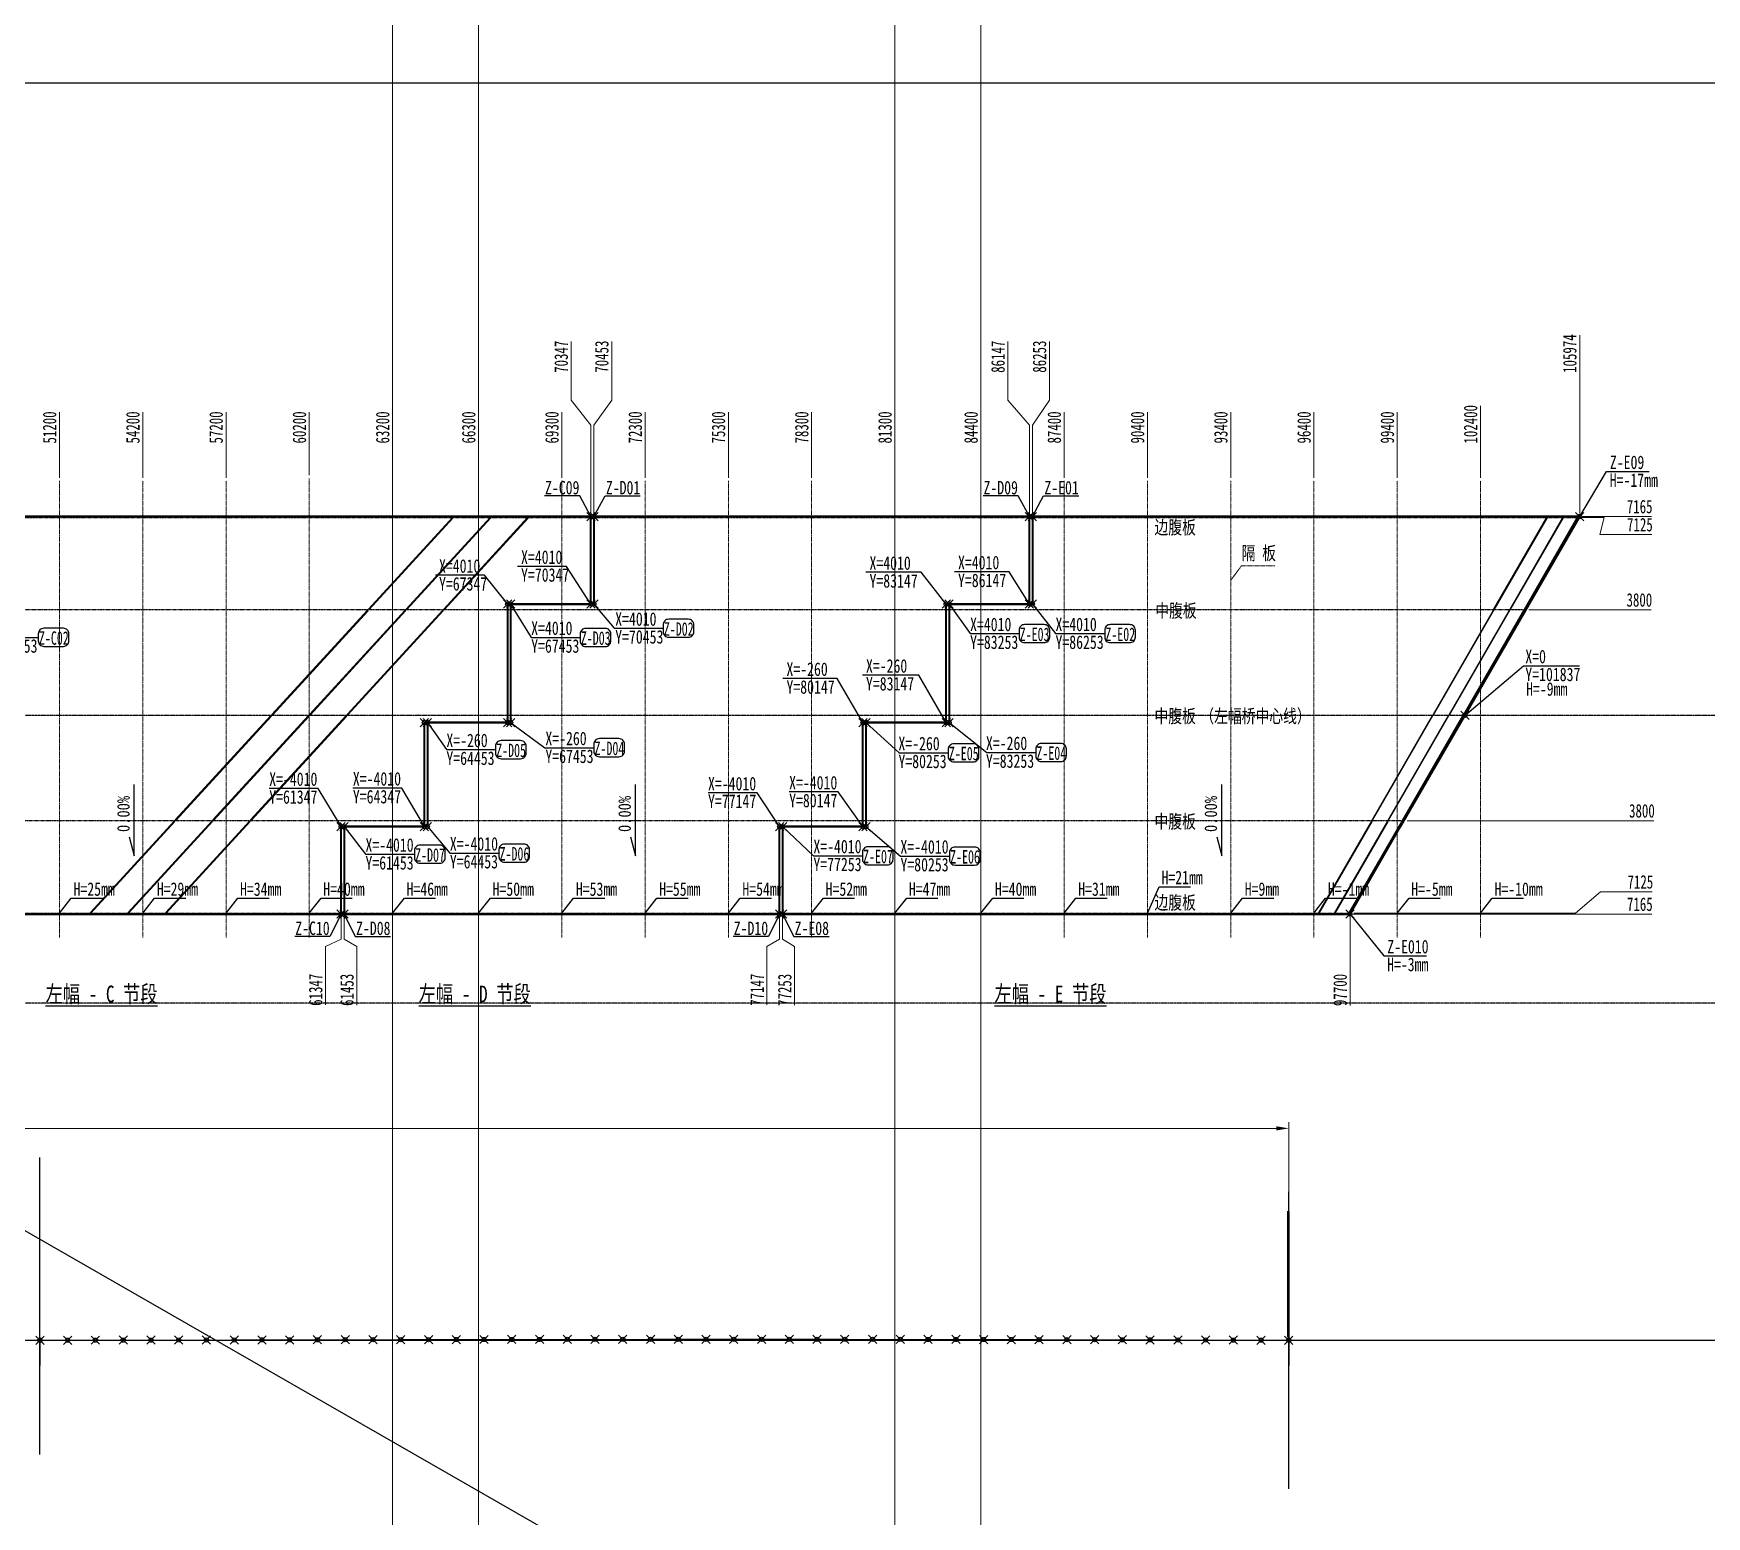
# Model space of a CAD drawing. Extents: x -158665 to 747974, y -1078007 to -307893.
# Drawn here: x 448622 to 508905, y -855793 to -802344 of the extents above; entities that cross this region are included whole.
import ezdxf

# ---------------------------------------------------------------- set-up
doc = ezdxf.new("R2010")
doc.units = 0
doc.header["$LTSCALE"] = 0.02
doc.header["$MEASUREMENT"] = 0
doc.header["$PDMODE"] = 35
doc.header["$PDSIZE"] = 150
for name, pattern in [('CENTER', [2, 1.25, -0.25, 0.25, -0.25]), ('CENTER2', [28.575, 19.05, -3.175, 3.175, -3.175]), ('PHANTOM', [63.5, 31.75, -6.35, 6.35, -6.35, 6.35, -6.35])]:
    doc.linetypes.add(name, pattern=pattern)
doc.layers.get('0').update_dxf_attribs({"linetype": 'CONTINUOUS'})
doc.layers.get('Defpoints').update_dxf_attribs({"linetype": 'CONTINUOUS'})
doc.layers.add('1', color=1, linetype='CONTINUOUS')
doc.layers.add('1图框轮廓', color=7, linetype='CONTINUOUS', lineweight=35)
doc.layers.add('3中心线层', color=1, linetype='CENTER', lineweight=13)
doc.styles.add('仿宋', font='仿宋_GB2312_1.ttf', dxfattribs={"width": 0.7})
doc.dimstyles.new('180', dxfattribs={"dimscale": 180, "dimtxt": 2.7, "dimasz": 2.5, "dimexe": 1.25, "dimexo": 0.625, "dimtad": 1, "dimdec": 0, "dimdsep": 46, "dimtxsty": '仿宋', "dimcen": 2.5, "dimclrd": 3, "dimclre": 3, "dimclrt": 4, "dimazin": 0, "dimtfac": 1, "dimtdec": 0, "dimtmove": 0, "dimatfit": 3, "dimfxl": 1.25, "dimlwd": 13, "dimlwe": 13, "dimarcsym": 0})

# ---------------------------------------------------------------- blocks, each defined once
blk = doc.blocks.new('*D534')
at = {"color": 3, "lineweight": 13, "ltscale": 3}
for p, q in [((397854, -845934), (397854, -841579)), ((493854, -845127), (493854, -841579))]:
    blk.add_line(p, q, dxfattribs=at)
at = {"color": 3, "linetype": 'ByBlock', "lineweight": 13, "ltscale": 3}
blk.add_line((398304, -841804), (493404, -841804), dxfattribs=at)
at = {"color": 3, "ltscale": 3}
for points in [[(398304, -841729), (398304, -841879), (397854, -841804)], [(493404, -841729), (493404, -841879), (493854, -841804)]]:
    blk.add_solid(points, dxfattribs=at)
at = {"layer": 'Defpoints', "color": 0, "ltscale": 3}
for p in [(493854, -841804), (493854, -845240), (397854, -846046)]:
    blk.add_point(p, dxfattribs=at)
at = {"color": 4, "ltscale": 3, "insert": (445854, -841449), "char_height": 486, "attachment_point": 5, "rotation": 0.0003, "style": '仿宋'}
blk.add_mtext('96000', dxfattribs=at)
blk = doc.blocks.new('btbtbtbt')
at = {"color": 8, "ltscale": 3}
for p, q in [((0, 0), (124479, 0)), ((56661, 0), (56661, -917)), ((101661, 0), (101661, -917))]:
    blk.add_line(p, q, dxfattribs=at)
for p in [(56661, 0), (101661, -1)]:
    blk.add_point(p, dxfattribs=at)
blk = doc.blocks.new('*D550')
at = {"color": 3, "lineweight": 13, "ltscale": 3}
blk.add_line((449561, -818355), (449561, -815990), dxfattribs=at)
at = {"layer": 'Defpoints', "color": 0, "ltscale": 3}
for p in [(449561, -817210), (449561, -818468), (398361, -826919)]:
    blk.add_point(p, dxfattribs=at)
at = {"color": 4, "ltscale": 3, "insert": (449205, -816544), "char_height": 486, "attachment_point": 5, "rotation": 90, "style": '仿宋'}
blk.add_mtext('51200', dxfattribs=at)
blk = doc.blocks.new('*D551')
at = {"color": 3, "lineweight": 13, "ltscale": 3}
blk.add_line((452561, -818355), (452561, -815990), dxfattribs=at)
at = {"layer": 'Defpoints', "color": 0, "ltscale": 3}
for p in [(452561, -817210), (452561, -818468), (398361, -826919)]:
    blk.add_point(p, dxfattribs=at)
at = {"color": 4, "ltscale": 3, "insert": (452205, -816544), "char_height": 486, "attachment_point": 5, "rotation": 90, "style": '仿宋'}
blk.add_mtext('54200', dxfattribs=at)
blk = doc.blocks.new('*D552')
at = {"color": 3, "lineweight": 13, "ltscale": 3}
blk.add_line((455561, -818355), (455561, -815990), dxfattribs=at)
at = {"layer": 'Defpoints', "color": 0, "ltscale": 3}
for p in [(455561, -817210), (455561, -818468), (398361, -826919)]:
    blk.add_point(p, dxfattribs=at)
at = {"color": 4, "ltscale": 3, "insert": (455205, -816544), "char_height": 486, "attachment_point": 5, "rotation": 90, "style": '仿宋'}
blk.add_mtext('57200', dxfattribs=at)
blk = doc.blocks.new('*D553')
at = {"color": 3, "lineweight": 13, "ltscale": 3}
blk.add_line((458561, -818269), (458561, -815989), dxfattribs=at)
at = {"layer": 'Defpoints', "color": 0, "ltscale": 3}
for p in [(458561, -817210), (458561, -818382), (398361, -826919)]:
    blk.add_point(p, dxfattribs=at)
at = {"color": 4, "ltscale": 3, "insert": (458205, -816543), "char_height": 486, "attachment_point": 5, "rotation": 90, "style": '仿宋'}
blk.add_mtext('60200', dxfattribs=at)
blk = doc.blocks.new('*D554')
at = {"color": 3, "lineweight": 13, "ltscale": 3}
blk.add_line((461561, -818355), (461561, -815989), dxfattribs=at)
at = {"layer": 'Defpoints', "color": 0, "ltscale": 3}
for p in [(461561, -817210), (461561, -818468), (398361, -826919)]:
    blk.add_point(p, dxfattribs=at)
at = {"color": 4, "ltscale": 3, "insert": (461205, -816543), "char_height": 486, "attachment_point": 5, "rotation": 90, "style": '仿宋'}
blk.add_mtext('63200', dxfattribs=at)
blk = doc.blocks.new('*D555')
at = {"color": 3, "lineweight": 13, "ltscale": 3}
blk.add_line((464661, -818355), (464661, -815989), dxfattribs=at)
at = {"layer": 'Defpoints', "color": 0, "ltscale": 3}
for p in [(464661, -817210), (464661, -818468), (398361, -826919)]:
    blk.add_point(p, dxfattribs=at)
at = {"color": 4, "ltscale": 3, "insert": (464305, -816543), "char_height": 486, "attachment_point": 5, "rotation": 90, "style": '仿宋'}
blk.add_mtext('66300', dxfattribs=at)
blk = doc.blocks.new('*D556')
at = {"color": 3, "lineweight": 13, "ltscale": 3}
blk.add_line((467661, -818355), (467661, -815989), dxfattribs=at)
at = {"layer": 'Defpoints', "color": 0, "ltscale": 3}
for p in [(467661, -817210), (467661, -818468), (398361, -826919)]:
    blk.add_point(p, dxfattribs=at)
at = {"color": 4, "ltscale": 3, "insert": (467305, -816543), "char_height": 486, "attachment_point": 5, "rotation": 90, "style": '仿宋'}
blk.add_mtext('69300', dxfattribs=at)
blk = doc.blocks.new('*D557')
at = {"color": 3, "lineweight": 13, "ltscale": 3}
blk.add_line((470661, -818355), (470661, -815989), dxfattribs=at)
at = {"layer": 'Defpoints', "color": 0, "ltscale": 3}
for p in [(470661, -817210), (470661, -818468), (398361, -826919)]:
    blk.add_point(p, dxfattribs=at)
at = {"color": 4, "ltscale": 3, "insert": (470305, -816543), "char_height": 486, "attachment_point": 5, "rotation": 90, "style": '仿宋'}
blk.add_mtext('72300', dxfattribs=at)
blk = doc.blocks.new('*D558')
at = {"color": 3, "lineweight": 13, "ltscale": 3}
blk.add_line((473661, -818355), (473661, -815989), dxfattribs=at)
at = {"layer": 'Defpoints', "color": 0, "ltscale": 3}
for p in [(473661, -817210), (473661, -818468), (398361, -826919)]:
    blk.add_point(p, dxfattribs=at)
at = {"color": 4, "ltscale": 3, "insert": (473305, -816543), "char_height": 486, "attachment_point": 5, "rotation": 90, "style": '仿宋'}
blk.add_mtext('75300', dxfattribs=at)
blk = doc.blocks.new('*D559')
at = {"color": 3, "lineweight": 13, "ltscale": 3}
blk.add_line((476661, -818355), (476661, -815989), dxfattribs=at)
at = {"layer": 'Defpoints', "color": 0, "ltscale": 3}
for p in [(476661, -817210), (476661, -818468), (398361, -826919)]:
    blk.add_point(p, dxfattribs=at)
at = {"color": 4, "ltscale": 3, "insert": (476305, -816543), "char_height": 486, "attachment_point": 5, "rotation": 90, "style": '仿宋'}
blk.add_mtext('78300', dxfattribs=at)
blk = doc.blocks.new('*D560')
at = {"color": 3, "lineweight": 13, "ltscale": 3}
blk.add_line((479661, -818355), (479661, -815989), dxfattribs=at)
at = {"layer": 'Defpoints', "color": 0, "ltscale": 3}
for p in [(479661, -817210), (479661, -818468), (398361, -826919)]:
    blk.add_point(p, dxfattribs=at)
at = {"color": 4, "ltscale": 3, "insert": (479305, -816543), "char_height": 486, "attachment_point": 5, "rotation": 90, "style": '仿宋'}
blk.add_mtext('81300', dxfattribs=at)
blk = doc.blocks.new('*D561')
at = {"color": 3, "lineweight": 13, "ltscale": 3}
blk.add_line((482761, -818355), (482761, -815989), dxfattribs=at)
at = {"layer": 'Defpoints', "color": 0, "ltscale": 3}
for p in [(482761, -817210), (482761, -818468), (398361, -826919)]:
    blk.add_point(p, dxfattribs=at)
at = {"color": 4, "ltscale": 3, "insert": (482405, -816543), "char_height": 486, "attachment_point": 5, "rotation": 90, "style": '仿宋'}
blk.add_mtext('84400', dxfattribs=at)
blk = doc.blocks.new('*D562')
at = {"color": 3, "lineweight": 13, "ltscale": 3}
blk.add_line((485761, -818355), (485761, -815989), dxfattribs=at)
at = {"layer": 'Defpoints', "color": 0, "ltscale": 3}
for p in [(485761, -817210), (485761, -818468), (398361, -826919)]:
    blk.add_point(p, dxfattribs=at)
at = {"color": 4, "ltscale": 3, "insert": (485405, -816543), "char_height": 486, "attachment_point": 5, "rotation": 90, "style": '仿宋'}
blk.add_mtext('87400', dxfattribs=at)
blk = doc.blocks.new('*D563')
at = {"color": 3, "lineweight": 13, "ltscale": 3}
blk.add_line((488761, -818355), (488761, -815989), dxfattribs=at)
at = {"layer": 'Defpoints', "color": 0, "ltscale": 3}
for p in [(488761, -817210), (488761, -818468), (398361, -826919)]:
    blk.add_point(p, dxfattribs=at)
at = {"color": 4, "ltscale": 3, "insert": (488405, -816543), "char_height": 486, "attachment_point": 5, "rotation": 90, "style": '仿宋'}
blk.add_mtext('90400', dxfattribs=at)
blk = doc.blocks.new('*D564')
at = {"color": 3, "lineweight": 13, "ltscale": 3}
blk.add_line((491761, -818355), (491761, -815989), dxfattribs=at)
at = {"layer": 'Defpoints', "color": 0, "ltscale": 3}
for p in [(491761, -817210), (491761, -818468), (398361, -826919)]:
    blk.add_point(p, dxfattribs=at)
at = {"color": 4, "ltscale": 3, "insert": (491405, -816543), "char_height": 486, "attachment_point": 5, "rotation": 90, "style": '仿宋'}
blk.add_mtext('93400', dxfattribs=at)
blk = doc.blocks.new('*D565')
at = {"color": 3, "lineweight": 13, "ltscale": 3}
blk.add_line((494761, -818355), (494761, -815989), dxfattribs=at)
at = {"layer": 'Defpoints', "color": 0, "ltscale": 3}
for p in [(494761, -817210), (494761, -818468), (398361, -826919)]:
    blk.add_point(p, dxfattribs=at)
at = {"color": 4, "ltscale": 3, "insert": (494405, -816543), "char_height": 486, "attachment_point": 5, "rotation": 90, "style": '仿宋'}
blk.add_mtext('96400', dxfattribs=at)
blk = doc.blocks.new('*D566')
at = {"color": 3, "lineweight": 13, "ltscale": 3}
blk.add_line((497761, -818355), (497761, -815989), dxfattribs=at)
at = {"layer": 'Defpoints', "color": 0, "ltscale": 3}
for p in [(497761, -817210), (497761, -818468), (398361, -826919)]:
    blk.add_point(p, dxfattribs=at)
at = {"color": 4, "ltscale": 3, "insert": (497405, -816543), "char_height": 486, "attachment_point": 5, "rotation": 90, "style": '仿宋'}
blk.add_mtext('99400', dxfattribs=at)
blk = doc.blocks.new('*D567')
at = {"color": 3, "lineweight": 13, "ltscale": 3}
blk.add_line((500761, -818355), (500761, -815761), dxfattribs=at)
at = {"layer": 'Defpoints', "color": 0, "ltscale": 3}
for p in [(500761, -817210), (500761, -818468), (398361, -826919)]:
    blk.add_point(p, dxfattribs=at)
at = {"color": 4, "ltscale": 3, "insert": (500405, -816429), "char_height": 486, "attachment_point": 5, "rotation": 90, "style": '仿宋'}
blk.add_mtext('102400', dxfattribs=at)
blk = doc.blocks.new('*D573')
at = {"color": 3, "lineweight": 13, "ltscale": 3}
for p, q in [((467994, -815556), (467994, -813449)), ((468708, -816456), (467994, -815556)), ((468708, -819641), (468708, -816456))]:
    blk.add_line(p, q, dxfattribs=at)
at = {"layer": 'Defpoints', "color": 0, "ltscale": 3}
for p in [(467994, -814656), (468708, -819754), (398361, -826919)]:
    blk.add_point(p, dxfattribs=at)
at = {"color": 4, "ltscale": 3, "insert": (467638, -813996), "char_height": 486, "attachment_point": 5, "rotation": 90, "style": '仿宋'}
blk.add_mtext('70347', dxfattribs=at)
blk = doc.blocks.new('*D574')
at = {"color": 3, "lineweight": 13, "ltscale": 3}
for p, q in [((469456, -815556), (469456, -813440)), ((468814, -816456), (469456, -815556)), ((468814, -819641), (468814, -816456))]:
    blk.add_line(p, q, dxfattribs=at)
at = {"layer": 'Defpoints', "color": 0, "ltscale": 3}
for p in [(469456, -814656), (468814, -819754), (398361, -826919)]:
    blk.add_point(p, dxfattribs=at)
at = {"color": 4, "ltscale": 3, "insert": (469101, -813992), "char_height": 486, "attachment_point": 5, "rotation": 90, "style": '仿宋'}
blk.add_mtext('70453', dxfattribs=at)
blk = doc.blocks.new('*D575')
at = {"color": 3, "lineweight": 13, "ltscale": 3}
for p, q in [((483731, -815556), (483731, -813449)), ((484508, -816456), (483731, -815556)), ((484508, -819642), (484508, -816456))]:
    blk.add_line(p, q, dxfattribs=at)
at = {"layer": 'Defpoints', "color": 0, "ltscale": 3}
for p in [(483731, -814656), (484508, -819754), (398361, -826919)]:
    blk.add_point(p, dxfattribs=at)
at = {"color": 4, "ltscale": 3, "insert": (483376, -813996), "char_height": 486, "attachment_point": 5, "rotation": 90, "style": '仿宋'}
blk.add_mtext('86147', dxfattribs=at)
blk = doc.blocks.new('*D576')
at = {"color": 3, "lineweight": 13, "ltscale": 3}
for p, q in [((485227, -815556), (485227, -813440)), ((484614, -816456), (485227, -815556)), ((484614, -819642), (484614, -816456))]:
    blk.add_line(p, q, dxfattribs=at)
at = {"layer": 'Defpoints', "color": 0, "ltscale": 3}
for p in [(485227, -814656), (484614, -819754), (398361, -826919)]:
    blk.add_point(p, dxfattribs=at)
at = {"color": 4, "ltscale": 3, "insert": (484872, -813992), "char_height": 486, "attachment_point": 5, "rotation": 90, "style": '仿宋'}
blk.add_mtext('86253', dxfattribs=at)
blk = doc.blocks.new('*D577')
at = {"color": 3, "lineweight": 13, "ltscale": 3}
blk.add_line((504334, -819641), (504334, -813221), dxfattribs=at)
at = {"layer": 'Defpoints', "color": 0, "ltscale": 3}
for p in [(504334, -814656), (504334, -819754), (398361, -826919)]:
    blk.add_point(p, dxfattribs=at)
at = {"color": 4, "ltscale": 3, "insert": (503979, -813882), "char_height": 486, "attachment_point": 5, "rotation": 90, "style": '仿宋'}
blk.add_mtext('105974', dxfattribs=at)
blk = doc.blocks.new('*D583')
at = {"color": 3, "lineweight": 13, "ltscale": 3}
for p, q in [((459708, -834196), (459708, -834984)), ((459708, -834984), (459148, -835249)), ((459148, -835249), (459148, -837356))]:
    blk.add_line(p, q, dxfattribs=at)
at = {"layer": 'Defpoints', "color": 0, "ltscale": 3}
for p in [(398361, -826919), (459708, -834084), (459148, -836149)]:
    blk.add_point(p, dxfattribs=at)
at = {"color": 4, "ltscale": 3, "insert": (458792, -836809), "char_height": 486, "attachment_point": 5, "rotation": 90, "style": '仿宋'}
blk.add_mtext('61347', dxfattribs=at)
blk = doc.blocks.new('*D584')
at = {"color": 3, "lineweight": 13, "ltscale": 3}
for p, q in [((459814, -834196), (459814, -834984)), ((459814, -834984), (460274, -835249)), ((460274, -835249), (460274, -837365))]:
    blk.add_line(p, q, dxfattribs=at)
at = {"layer": 'Defpoints', "color": 0, "ltscale": 3}
for p in [(398361, -826919), (459814, -834084), (460274, -836149)]:
    blk.add_point(p, dxfattribs=at)
at = {"color": 4, "ltscale": 3, "insert": (459919, -836813), "char_height": 486, "attachment_point": 5, "rotation": 90, "style": '仿宋'}
blk.add_mtext('61453', dxfattribs=at)
blk = doc.blocks.new('*D585')
at = {"color": 3, "lineweight": 13, "ltscale": 3}
for p, q in [((475508, -834196), (475508, -834984)), ((475508, -834984), (475050, -835249)), ((475050, -835249), (475050, -837356))]:
    blk.add_line(p, q, dxfattribs=at)
at = {"layer": 'Defpoints', "color": 0, "ltscale": 3}
for p in [(398361, -826919), (475508, -834084), (475050, -836149)]:
    blk.add_point(p, dxfattribs=at)
at = {"color": 4, "ltscale": 3, "insert": (474695, -836809), "char_height": 486, "attachment_point": 5, "rotation": 90, "style": '仿宋'}
blk.add_mtext('77147', dxfattribs=at)
blk = doc.blocks.new('*D586')
at = {"color": 3, "lineweight": 13, "ltscale": 3}
for p, q in [((475614, -834196), (475614, -834984)), ((475614, -834984), (476048, -835249)), ((476048, -835249), (476048, -837365))]:
    blk.add_line(p, q, dxfattribs=at)
at = {"layer": 'Defpoints', "color": 0, "ltscale": 3}
for p in [(398361, -826919), (475614, -834084), (476048, -836149)]:
    blk.add_point(p, dxfattribs=at)
at = {"color": 4, "ltscale": 3, "insert": (475693, -836813), "char_height": 486, "attachment_point": 5, "rotation": 90, "style": '仿宋'}
blk.add_mtext('77253', dxfattribs=at)
blk = doc.blocks.new('*D587')
at = {"color": 3, "lineweight": 13, "ltscale": 3}
blk.add_line((496061, -834196), (496061, -837370), dxfattribs=at)
at = {"layer": 'Defpoints', "color": 0, "ltscale": 3}
for p in [(398361, -826919), (496061, -834084), (496061, -836149)]:
    blk.add_point(p, dxfattribs=at)
at = {"color": 4, "ltscale": 3, "insert": (495706, -836816), "char_height": 486, "attachment_point": 5, "rotation": 90, "style": '仿宋'}
blk.add_mtext('97700', dxfattribs=at)
blk = doc.blocks.new('*D590')
at = {"color": 3, "lineweight": 13, "ltscale": 3}
blk.add_line((496174, -834084), (506929, -834084), dxfattribs=at)
at = {"layer": 'Defpoints', "color": 0, "ltscale": 3}
for p in [(398361, -826919), (496061, -834084), (505960, -834084)]:
    blk.add_point(p, dxfattribs=at)
at = {"color": 4, "ltscale": 3, "insert": (506501, -833728), "char_height": 486, "attachment_point": 5, "style": '仿宋'}
blk.add_mtext('7165', dxfattribs=at)
blk = doc.blocks.new('*D591')
at = {"color": 3, "lineweight": 13, "ltscale": 3}
blk.add_line((504447, -819754), (506923, -819754), dxfattribs=at)
at = {"layer": 'Defpoints', "color": 0, "ltscale": 3}
for p in [(504334, -819754), (505954, -819754), (398361, -826919)]:
    blk.add_point(p, dxfattribs=at)
at = {"color": 4, "ltscale": 3, "insert": (506495, -819398), "char_height": 486, "attachment_point": 5, "style": '仿宋'}
blk.add_mtext('7165', dxfattribs=at)
blk = doc.blocks.new('*D592')
at = {"color": 3, "lineweight": 13, "ltscale": 3}
blk.add_line((498116, -830719), (507006, -830719), dxfattribs=at)
at = {"layer": 'Defpoints', "color": 0, "ltscale": 3}
for p in [(398361, -826919), (498004, -830719), (506034, -830719)]:
    blk.add_point(p, dxfattribs=at)
at = {"color": 4, "ltscale": 3, "insert": (506576, -830363), "char_height": 486, "attachment_point": 5, "style": '仿宋'}
blk.add_mtext('3800', dxfattribs=at)
blk = doc.blocks.new('*D593')
at = {"color": 3, "lineweight": 13, "ltscale": 3}
blk.add_line((502504, -823119), (506913, -823119), dxfattribs=at)
at = {"layer": 'Defpoints', "color": 0, "ltscale": 3}
for p in [(502392, -823119), (505942, -823119), (398361, -826919)]:
    blk.add_point(p, dxfattribs=at)
at = {"color": 4, "ltscale": 3, "insert": (506484, -822763), "char_height": 486, "attachment_point": 5, "style": '仿宋'}
blk.add_mtext('3800', dxfattribs=at)
blk = doc.blocks.new('*D594')
at = {"color": 3, "lineweight": 13, "ltscale": 3}
for p, q in [((504424, -819794), (505211, -819794)), ((505211, -819794), (505063, -820404)), ((505063, -820404), (506932, -820404))]:
    blk.add_line(p, q, dxfattribs=at)
at = {"layer": 'Defpoints', "color": 0, "ltscale": 3}
for p in [(504311, -819794), (505963, -820404), (398361, -826919)]:
    blk.add_point(p, dxfattribs=at)
at = {"color": 4, "ltscale": 3, "insert": (506504, -820049), "char_height": 486, "attachment_point": 5, "style": '仿宋'}
blk.add_mtext('7125', dxfattribs=at)
blk = doc.blocks.new('*D595')
at = {"color": 3, "lineweight": 13, "ltscale": 3}
for p, q in [((504180, -834044), (505080, -833279)), ((505080, -833279), (506949, -833279)), ((496197, -834044), (504180, -834044))]:
    blk.add_line(p, q, dxfattribs=at)
at = {"layer": 'Defpoints', "color": 0, "ltscale": 3}
for p in [(398361, -826919), (505980, -833279), (496084, -834044)]:
    blk.add_point(p, dxfattribs=at)
at = {"color": 4, "ltscale": 3, "insert": (506521, -832924), "char_height": 486, "attachment_point": 5, "style": '仿宋'}
blk.add_mtext('7125', dxfattribs=at)
blk = doc.blocks.new('*D665')
at = {"color": 3, "lineweight": 13, "ltscale": 3}
for p, q in [((461561, -760876), (461561, -1077263)), ((464661, -760876), (464661, -1077263))]:
    blk.add_line(p, q, dxfattribs=at)
at = {"color": 3, "linetype": 'ByBlock', "lineweight": 13, "ltscale": 3}
blk.add_line((464211, -1077038), (462011, -1077038), dxfattribs=at)
at = {"color": 3, "ltscale": 3}
for points in [[(462011, -1076963), (462011, -1077113), (461561, -1077038)], [(464211, -1076963), (464211, -1077113), (464661, -1077038)]]:
    blk.add_solid(points, dxfattribs=at)
at = {"layer": 'Defpoints', "color": 0, "ltscale": 3}
for p in [(461561, -760764), (464661, -760764), (461561, -1077038)]:
    blk.add_point(p, dxfattribs=at)
at = {"color": 4, "ltscale": 3, "insert": (463111, -1076682), "char_height": 486, "attachment_point": 5, "style": '仿宋'}
blk.add_mtext('3100', dxfattribs=at)
blk = doc.blocks.new('*D666')
at = {"color": 3, "lineweight": 13, "ltscale": 3}
for p, q in [((479661, -761768), (479661, -1077605)), ((482761, -761454), (482761, -1077605))]:
    blk.add_line(p, q, dxfattribs=at)
at = {"color": 3, "linetype": 'ByBlock', "lineweight": 13, "ltscale": 3}
blk.add_line((480111, -1077380), (482311, -1077380), dxfattribs=at)
at = {"color": 3, "ltscale": 3}
for points in [[(480111, -1077305), (480111, -1077455), (479661, -1077380)], [(482311, -1077305), (482311, -1077455), (482761, -1077380)]]:
    blk.add_solid(points, dxfattribs=at)
at = {"layer": 'Defpoints', "color": 0, "ltscale": 3}
for p in [(482761, -761342), (479661, -761656), (482761, -1077380)]:
    blk.add_point(p, dxfattribs=at)
at = {"color": 4, "ltscale": 3, "insert": (481211, -1077024), "char_height": 486, "attachment_point": 5, "style": '仿宋'}
blk.add_mtext('3100', dxfattribs=at)

msp = doc.modelspace()

# ---------------------------------------------------------------- linework, layer by layer
at = {"color": 7, "ltscale": 3}
msp.add_line((376195.8, -804130), (541132.3, -898732.4), dxfattribs=at)
at = {"color": 7, "linetype": 'PHANTOM', "ltscale": 10}
for p, q in [((413941.3, -819793.8), (504311.4, -819793.8)), ((502391.7, -823118.8), (410895, -823118.8)), ((498003.8, -830718.8), (403932.2, -830718.8)), ((400886.2, -834043.8), (496084.1, -834043.8))]:
    msp.add_line(p, q, dxfattribs=at)
at = {"color": 33}
for p, q in [((467831, -821549.5), (466063.6, -821549.5)), ((468708.1, -822908.8), (467831, -821549.5)), ((464875.4, -821868.9), (463108, -821868.9)), ((465708.1, -822908.8), (464875.4, -821868.9)), ((480606.8, -821763.5), (478618.6, -821763.5)), ((481508.1, -822908.8), (480606.8, -821763.5)), ((483780.1, -821745.1), (481808.2, -821745.1)), ((484508.1, -822908.8), (483780.1, -821745.1)), ((465814.1, -822908.8), (466553.1, -824110.5)), ((468814.1, -822908.8), (469544, -823781)), ((481614.1, -822908.8), (482366.9, -823973.3)), ((484614.1, -822908.8), (485452.3, -823973)), ((469544, -823781), (471311.4, -823781)), ((482366.9, -823973.3), (484134.2, -823973.3)), ((485452.3, -823973), (487219.6, -823973)), ((447027.8, -824108.2), (448795.1, -824108.2)), ((466553.1, -824110.5), (468320.5, -824110.5)), ((500197.8, -826918.8), (502308.2, -825133.5)), ((502308.2, -825133.5), (504327.8, -825133.5)), ((477579.7, -825587.1), (475626.7, -825587.1)), ((478508.1, -827178.8), (477579.7, -825587.1)), ((480518.5, -825470.6), (478491.2, -825470.6)), ((481508.1, -827178.8), (480518.5, -825470.6)), ((462814.1, -827178.8), (463503.1, -828154.4)), ((465814.1, -827178.8), (467046.3, -828084)), ((478614.1, -827178.8), (479813.6, -828267.8)), ((481614.1, -827178.8), (482967.7, -828257.2)), ((463503.1, -828154.4), (465270.5, -828154.4)), ((467046.3, -828084), (468813.7, -828084)), ((479813.6, -828267.8), (481581, -828267.8)), ((482967.7, -828257.2), (484735, -828257.2)), ((458883.5, -829549.9), (457116.1, -829549.9)), ((459708.1, -830928.8), (458883.5, -829549.9)), ((461896.8, -829539.3), (460129.5, -829539.3)), ((462708.1, -830928.8), (461896.8, -829539.3)), ((474694, -829712.8), (472926.7, -829712.8)), ((475508.1, -830928.8), (474694, -829712.8)), ((477616.3, -829677.8), (475848.9, -829677.8)), ((478508.1, -830928.8), (477616.3, -829677.8)), ((459814.1, -830928.8), (460582.9, -831924)), ((462814.1, -830928.8), (463624.3, -831882.7)), ((475614.1, -830928.8), (476723, -831979.2)), ((478614.1, -830928.8), (479859.3, -831990)), ((463624.3, -831882.7), (465391.7, -831882.7)), ((460582.9, -831924), (462350.3, -831924)), ((476723, -831979.2), (478490.4, -831979.2)), ((479859.3, -831990), (481626.7, -831990))]:
    msp.add_line(p, q, dxfattribs=at)
at = {"color": 6, "linetype": 'PHANTOM', "ltscale": 15}
for p, q in [((509382.6, -826918.8), (398360.9, -826918.8)), ((509382.6, -837293.8), (398360.9, -837293.8))]:
    msp.add_line(p, q, dxfattribs=at)
at = {"color": 1, "ltscale": 3}
for p, q in [((448854.1, -853556.5), (448854, -842847.9)), ((493853.8, -854793.9), (493853.8, -844085.3))]:
    msp.add_line(p, q, dxfattribs=at)
at = {"color": 7, "ltscale": 3}
msp.add_lwpolyline([(541132.3, -804130), (376195.8, -804130), (376195.8, -898732.4), (541132.3, -898732.4)], close=True, dxfattribs=at)
at = {"color": 6}
for points in [[(504334.5, -819753.8), (505299.7, -818131.9), (506837.5, -818131.9)], [(468708.1, -819753.8), (468305.7, -819012.6), (467035.7, -819012.6)], [(468814.1, -819753.8), (469216.5, -819012.6), (470486.6, -819012.6)], [(484508.1, -819754), (484105.7, -819012.8), (482835.7, -819012.8)], [(484614.1, -819754), (485016.5, -819012.8), (486286.6, -819012.8)], [(459708.1, -834083.8), (459305.7, -834892.1), (458035.7, -834892.1)], [(459814.1, -834083.8), (460216.5, -834892.1), (461486.6, -834892.1)], [(475508.1, -834083.8), (475105.7, -834892.1), (473835.7, -834892.1)], [(475614.1, -834083.8), (476016.5, -834892.1), (477286.6, -834892.1)], [(496061, -834083.8), (497278.9, -835586.7), (498816.7, -835586.7)]]:
    msp.add_lwpolyline(points, dxfattribs=at)
for points in [[(471511.4, -824106.7), (472216.7, -824106.7, 0.4142136), (472416.7, -823906.7), (472416.7, -823655.3, 0.4142136), (472216.7, -823455.3), (471511.4, -823455.3, 0.4142136), (471311.4, -823655.3), (471311.4, -823906.7, 0.4142136)], [(448995.1, -824433.9), (449700.4, -824433.9, 0.4142136), (449900.4, -824233.9), (449900.4, -823982.6, 0.4142136), (449700.4, -823782.6), (448995.1, -823782.6, 0.4142136), (448795.1, -823982.6), (448795.1, -824233.9, 0.4142136)], [(468520.5, -824436.1), (469225.8, -824436.1, 0.4142136), (469425.8, -824236.1), (469425.8, -823984.8, 0.4142136), (469225.8, -823784.8), (468520.5, -823784.8, 0.4142136), (468320.5, -823984.8), (468320.5, -824236.1, 0.4142136)], [(484334.2, -824299), (485039.5, -824299, 0.4142136), (485239.5, -824099), (485239.5, -823847.6, 0.4142136), (485039.5, -823647.6), (484334.2, -823647.6, 0.4142136), (484134.2, -823847.6), (484134.2, -824099, 0.4142136)], [(487419.6, -824298.7), (488124.9, -824298.7, 0.4142136), (488324.9, -824098.7), (488324.9, -823847.3, 0.4142136), (488124.9, -823647.3), (487419.6, -823647.3, 0.4142136), (487219.6, -823847.3), (487219.6, -824098.7, 0.4142136)], [(465470.5, -828480.1), (466175.8, -828480.1, 0.4142136), (466375.8, -828280.1), (466375.8, -828028.8, 0.4142136), (466175.8, -827828.8), (465470.5, -827828.8, 0.4142136), (465270.5, -828028.8), (465270.5, -828280.1, 0.4142136)], [(469013.7, -828409.7), (469719, -828409.7, 0.4142136), (469919, -828209.7), (469919, -827958.3, 0.4142136), (469719, -827758.3), (469013.7, -827758.3, 0.4142136), (468813.7, -827958.3), (468813.7, -828209.7, 0.4142136)], [(481781, -828593.4), (482486.3, -828593.4, 0.4142136), (482686.3, -828393.4), (482686.3, -828142.1, 0.4142136), (482486.3, -827942.1), (481781, -827942.1, 0.4142136), (481581, -828142.1), (481581, -828393.4, 0.4142136)], [(484935, -828582.9), (485640.3, -828582.9, 0.4142136), (485840.3, -828382.9), (485840.3, -828131.5, 0.4142136), (485640.3, -827931.5), (484935, -827931.5, 0.4142136), (484735, -828131.5), (484735, -828382.9, 0.4142136)], [(462550.3, -832249.7), (463255.6, -832249.7, 0.4142136), (463455.6, -832049.7), (463455.6, -831798.3, 0.4142136), (463255.6, -831598.3), (462550.3, -831598.3, 0.4142136), (462350.3, -831798.3), (462350.3, -832049.7, 0.4142136)], [(465591.7, -832208.4), (466297, -832208.4, 0.4142136), (466497, -832008.4), (466497, -831757.1, 0.4142136), (466297, -831557.1), (465591.7, -831557.1, 0.4142136), (465391.7, -831757.1), (465391.7, -832008.4, 0.4142136)], [(478690.4, -832304.9), (479395.7, -832304.9, 0.4142136), (479595.7, -832104.9), (479595.7, -831853.5, 0.4142136), (479395.7, -831653.5), (478690.4, -831653.5, 0.4142136), (478490.4, -831853.5), (478490.4, -832104.9, 0.4142136)], [(481826.7, -832315.7), (482532, -832315.7, 0.4142136), (482732, -832115.7), (482732, -831864.3, 0.4142136), (482532, -831664.3), (481826.7, -831664.3, 0.4142136), (481626.7, -831864.3), (481626.7, -832115.7, 0.4142136)]]:
    msp.add_lwpolyline(points, format="xyb", close=True, dxfattribs=at)
at = {"color": 33}
for points in [[(452075.2, -831301.8), (452256, -831976.8), (452256, -829409.6)], [(470132.6, -831301.8), (470313.5, -831976.8), (470313.5, -829409.6)], [(491255.1, -831301.8), (491435.9, -831976.8), (491435.9, -829409.6)]]:
    msp.add_lwpolyline(points, dxfattribs=at)
at = {"color": 2}
for points in [[(488760.9, -834043.8), (489184.8, -833093.3), (490308.6, -833093.3)], [(449560.9, -834043.8), (449984.8, -833512.7), (451108.6, -833512.7)], [(452560.9, -834043.8), (452984.8, -833512.7), (454108.6, -833512.7)], [(455560.9, -834043.8), (455984.8, -833512.7), (457108.6, -833512.7)], [(458560.9, -834043.8), (458984.8, -833512.7), (460108.6, -833512.7)], [(461560.9, -834043.8), (461984.8, -833512.7), (463108.6, -833512.7)], [(464660.9, -834043.8), (465084.8, -833512.7), (466208.6, -833512.7)], [(467660.9, -834043.8), (468084.8, -833512.7), (469208.6, -833512.7)], [(470660.9, -834043.8), (471084.8, -833512.7), (472208.6, -833512.7)], [(473660.9, -834043.8), (474084.8, -833512.7), (475208.6, -833512.7)], [(476660.9, -834043.8), (477084.8, -833512.7), (478208.6, -833512.7)], [(479660.9, -834043.8), (480084.8, -833512.7), (481208.6, -833512.7)], [(482760.9, -834043.8), (483184.8, -833512.7), (484308.6, -833512.7)], [(485760.9, -834043.8), (486184.8, -833512.7), (487308.6, -833512.7)], [(491760.9, -834043.8), (492184.8, -833512.7), (493308.6, -833512.7)], [(494756.3, -834043.8), (495180.2, -833512.7), (496304, -833512.7)], [(497760.9, -834043.8), (498184.8, -833512.7), (499308.6, -833512.7)], [(500760.9, -834043.8), (501184.8, -833512.7), (502308.6, -833512.7)]]:
    msp.add_lwpolyline(points, dxfattribs=at)
at = {"color": 6, "ltscale": 3}
msp.add_lwpolyline([(447855.1, -849436.9), (448854.1, -849438.4), (449855.2, -849437.7), (450855.2, -849436.7), (451855.2, -849435.5), (452855.3, -849434.1), (453855.3, -849432.5), (454855.3, -849430.8), (455855.4, -849429.1), (456855.4, -849427.2), (457855.4, -849425.3), (458855.5, -849423.4), (459855.5, -849421.5), (460855.5, -849419.6), (461855.6, -849417.8), (462855.6, -849416), (463855.6, -849414.4), (464855.7, -849412.8), (465855.7, -849411.3), (466855.7, -849410), (467855.7, -849408.8), (468855.8, -849407.7), (469855.8, -849406.8), (470855.8, -849406.1), (471855.8, -849405.6), (472855.9, -849405.2), (473855.9, -849405.1), (474922.8, -849405.2), (475855.9, -849405.4), (476856, -849405.9), (477856, -849406.6), (478856, -849407.5), (479856, -849408.6), (480856, -849409.8), (481856, -849411.3), (482856, -849412.9), (483856, -849414.8), (484856.1, -849416.7), (485856.1, -849418.9), (486856.1, -849421.2), (487856.1, -849423.6), (488856.1, -849426.1), (489856.1, -849428.7), (490856.1, -849431.4), (491856.1, -849434.2), (492856.1, -849437), (493854.1, -849439.6)], dxfattribs=at)
at = {"color": 33, "ltscale": 3}
for p in [(468708.1, -819753.8), (468814.1, -819753.8), (484508.1, -819754), (484614.1, -819754), (504334.5, -819753.8), (465708.1, -822908.8), (465814.1, -822908.8), (468708.1, -822908.8), (468814.1, -822908.8), (481508.1, -822908.8), (481614.1, -822908.8), (484508.1, -822908.8), (484614.1, -822908.8), (462708.1, -827178.8), (462814.1, -827178.8), (465708.1, -827178.8), (465814.1, -827178.8), (478508.1, -827178.8), (478614.1, -827178.8), (481508.1, -827178.8), (481614.1, -827178.8), (500197.8, -826918.8), (459708.1, -830928.8), (459814.1, -830928.8), (462708.1, -830928.8), (462814.1, -830928.8), (475508.1, -830928.8), (475614.1, -830928.8), (478508.1, -830928.8), (478614.1, -830928.8), (459708.1, -834083.8), (459814.1, -834083.8), (475508.1, -834083.8), (475614.1, -834083.8), (496061, -834083.8)]:
    msp.add_point(p, dxfattribs=at)
at = {"layer": '1', "color": 3}
msp.add_line((493807.9, -844793.2), (493807.9, -849325.6), dxfattribs=at)
at = {"layer": '1', "color": 8}
msp.add_line((493853.8, -844794.9), (493853.8, -849439.6), dxfattribs=at)
at = {"layer": '1', "color": 25}
for p in [(448855.2, -849438.4), (449855.2, -849437.7), (450855.2, -849436.7), (451855.2, -849435.5), (452855.3, -849434.1), (453855.3, -849432.5), (454855.3, -849430.8), (455855.4, -849429.1), (456855.4, -849427.2), (457855.4, -849425.3), (458855.5, -849423.4), (459855.5, -849421.5), (460855.5, -849419.6), (461855.6, -849417.8), (462855.6, -849416), (463855.6, -849414.4), (464855.7, -849412.8), (465855.7, -849411.3), (466855.7, -849410), (467855.7, -849408.8), (468855.8, -849407.7), (469855.8, -849406.8), (470855.8, -849406.1), (471855.8, -849405.6), (472855.9, -849405.2), (473855.9, -849405.1), (474855.9, -849405.2), (475855.9, -849405.4), (476856, -849405.9), (477856, -849406.6), (478856, -849407.5), (479856, -849408.6), (480856, -849409.8), (481856, -849411.3), (482856, -849412.9), (483856, -849414.8), (484856.1, -849416.7), (485856.1, -849418.9), (486856.1, -849421.2), (487856.1, -849423.6), (488856.1, -849426.1), (489856.1, -849428.7), (490856.1, -849431.4), (491856.1, -849434.2), (492856.1, -849437), (493853.8, -849439.6)]:
    msp.add_point(p, dxfattribs=at)
at = {"layer": '1图框轮廓', "color": 3}
for p, q in [((502512.9, -822908.8), (504334.5, -819753.8)), ((500047.6, -827178.8), (502512.9, -822908.8)), ((497882.6, -830928.8), (500047.6, -827178.8)), ((496061, -834083.8), (497882.6, -830928.8))]:
    msp.add_line(p, q, dxfattribs=at)
at = {"layer": '1图框轮廓', "color": 1}
for points in [[(462708.1, -827178.8), (465708.1, -827178.8), (465708.1, -822908.8), (468708.1, -822908.8), (468708.1, -819753.8), (446214.1, -819753.8), (446214.1, -822908.8), (443214.1, -822908.8), (443214.1, -827178.8), (440214.1, -827178.8), (440214.1, -830928.8), (437214.1, -830928.8), (437214.1, -834083.8), (459708.1, -834083.8), (459708.1, -830928.8), (462708.1, -830928.8)], [(475508.1, -830928.8), (478508.1, -830928.8), (478508.1, -827178.8), (481508.1, -827178.8), (481508.1, -822908.8), (484508.1, -822908.8), (484508.1, -819753.8), (468814.1, -819753.8), (468814.1, -822908.8), (465814.1, -822908.8), (465814.1, -827178.8), (462814.1, -827178.8), (462814.1, -830928.8), (459814.1, -830928.8), (459814.1, -834083.8), (475508.1, -834083.8)], [(500047.6, -827178.8), (502512.9, -822908.8), (504334.5, -819753.8), (484614.1, -819753.8), (484614.1, -822908.8), (481614.1, -822908.8), (481614.1, -827178.8), (478614.1, -827178.8), (478614.1, -830928.8), (475614.1, -830928.8), (475614.1, -834083.8), (496061, -834083.8), (497882.6, -830928.8)]]:
    msp.add_lwpolyline(points, close=True, dxfattribs=at)
at = {"layer": '3中心线层', "color": 7, "linetype": 'CENTER2', "ltscale": 20}
for p, q in [((494760.9, -834928.8), (494760.9, -818467.5)), ((497760.9, -834928.8), (497760.9, -818467.5)), ((500760.9, -834928.8), (500760.9, -818467.5))]:
    msp.add_line(p, q, dxfattribs=at)
for points in [[(449560.9, -818467.5), (449560.9, -834928.8)], [(452560.9, -834928.8), (452560.9, -818467.5)], [(455560.9, -834928.8), (455560.9, -818467.5)], [(458560.9, -834928.8), (458560.9, -818381.6)], [(461560.9, -834928.8), (461560.9, -818467.5)], [(464660.9, -818467.5), (464660.9, -834928.8)], [(467660.9, -818467.5), (467660.9, -834928.8)], [(470660.9, -818467.5), (470660.9, -834928.8)], [(473660.9, -818467.5), (473660.9, -834928.8)], [(476660.9, -818467.5), (476660.9, -834928.8)], [(479660.9, -818467.5), (479660.9, -834928.8)], [(482760.9, -818467.5), (482760.9, -834928.8)], [(485760.9, -818467.5), (485760.9, -834928.8)], [(488760.9, -818467.5), (488760.9, -834928.8)], [(491760.9, -818467.5), (491760.9, -834928.8)], [(491760.9, -822053.7), (492142.6, -821535.8), (493343.9, -821535.8)]]:
    msp.add_lwpolyline(points, dxfattribs=at)
at = {"layer": '3中心线层', "color": 1, "linetype": 'CENTER', "ltscale": 10}
for points in [[(450639, -834083.8), (463770, -819753.8)], [(451995.4, -834083.8), (465126.4, -819753.8)], [(453351.7, -834083.8), (466482.7, -819753.8)], [(494906.3, -834083.8), (503179.8, -819753.8)], [(495483.7, -834083.8), (503757.1, -819753.8)], [(495999.8, -834083.8), (504277, -819747.3)]]:
    msp.add_lwpolyline(points, dxfattribs=at)
at = {"layer": '3中心线层', "color": 7, "linetype": 'ByBlock', "ltscale": 10}
for points in [[(460716.1, -823105.8), (460697, -823088.2), (463715.8, -819793.8), (463734.9, -819811.4), (460716.1, -823105.8)], [(462072.5, -823105.8), (462053.3, -823088.2), (465072.1, -819793.8), (465091.3, -819811.4), (462072.5, -823105.8)], [(463428.8, -823105.8), (463409.6, -823088.2), (466428.4, -819793.8), (466447.6, -819811.4), (463428.8, -823105.8)], [(501256.6, -823110.8), (501234.1, -823097.8), (503141.7, -819793.8), (503164.2, -819806.8), (501256.6, -823110.8)], [(501834, -823110.8), (501811.5, -823097.8), (503719, -819793.8), (503741.5, -819806.8), (501834, -823110.8)], [(502350.1, -823110.8), (502327.6, -823097.8), (504235.2, -819793.8), (504257.7, -819806.8), (502350.1, -823110.8)], [(457229.5, -826910.8), (457210.3, -826893.2), (460657, -823131.8), (460676.2, -823149.4), (457229.5, -826910.8)], [(458585.8, -826910.8), (458566.7, -826893.2), (462013.4, -823131.8), (462032.6, -823149.4), (458585.8, -826910.8)], [(459942.2, -826910.8), (459923, -826893.2), (463369.7, -823131.8), (463388.9, -823149.4), (459942.2, -826910.8)], [(499062.7, -826910.8), (499040.2, -826897.8), (501217.4, -823126.8), (501239.9, -823139.8), (499062.7, -826910.8)], [(499640, -826910.8), (499617.5, -826897.8), (501794.7, -823126.8), (501817.2, -823139.8), (499640, -826910.8)], [(500156.2, -826910.8), (500133.7, -826897.8), (502310.9, -823126.8), (502333.4, -823139.8), (500156.2, -826910.8)], [(453752, -830705.8), (453732.8, -830688.2), (457179.6, -826926.8), (457198.7, -826944.4), (453752, -830705.8)], [(455108.4, -830705.8), (455089.2, -830688.2), (458535.9, -826926.8), (458555.1, -826944.4), (455108.4, -830705.8)], [(456464.7, -830705.8), (456445.5, -830688.2), (459892.3, -826926.8), (459911.4, -826944.4), (456464.7, -830705.8)], [(496868.8, -830710.8), (496846.2, -830697.8), (499023.4, -826926.8), (499045.9, -826939.8), (496868.8, -830710.8)], [(497446.1, -830710.8), (497423.6, -830697.8), (499600.8, -826926.8), (499623.3, -826939.8), (497446.1, -830710.8)], [(497962.3, -830710.8), (497939.7, -830697.8), (500116.9, -826926.8), (500139.4, -826939.8), (497962.3, -830710.8)], [(450693.3, -834043.8), (450674.1, -834026.2), (453692.9, -830731.8), (453712.1, -830749.4), (450693.3, -834043.8)], [(452049.6, -834043.8), (452030.5, -834026.2), (455049.3, -830731.8), (455068.4, -830749.4), (452049.6, -834043.8)], [(453406, -834043.8), (453386.8, -834026.2), (456405.6, -830731.8), (456424.8, -830749.4), (453406, -834043.8)], [(494944.4, -834043.8), (494921.9, -834030.8), (496829.5, -830726.8), (496852, -830739.8), (494944.4, -834043.8)], [(495521.8, -834043.8), (495499.3, -834030.8), (497406.8, -830726.8), (497429.4, -830739.8), (495521.8, -834043.8)], [(496038, -834043.8), (496015.4, -834030.8), (497923, -830726.8), (497945.5, -830739.8), (496038, -834043.8)]]:
    msp.add_lwpolyline(points, dxfattribs=at)

# ---------------------------------------------------------------- block references
at = {"color": 8}
msp.add_blockref('btbtbtbt', (392192.9, -849438.4), dxfattribs=at)

# ---------------------------------------------------------------- texts
at = {"color": 6, "style": '仿宋'}
for s, rotation, width, p in [('Z-E09', 0, 0.75, (505422.6, -818041.9)), ('Z-C09', 360, 0.75, (467054.1, -818955)), ('Z-D01', 0, 0.75, (469246.5, -818955)), ('Z-D09', 360, 0.75, (482854.1, -818955.3)), ('Z-E01', 0, 0.75, (485046.5, -818955.3)), ('Z-C02', 0, 0.65, (448818.4, -824377.2)), ('Z-D03', 0, 0.65, (468343.8, -824379.4)), ('Z-D02', 0, 0.65, (471334.7, -824050)), ('Z-E03', 0, 0.65, (484157.5, -824242.3)), ('Z-E02', 0, 0.65, (487242.9, -824242)), ('Z-D05', 0, 0.65, (465293.7, -828423.4)), ('Z-D04', 0, 0.65, (468836.9, -828353)), ('Z-E05', 0, 0.65, (481604.3, -828536.8)), ('Z-E04', 0, 0.65, (484758.3, -828526.2)), ('Z-D07', 0, 0.65, (462373.6, -832193)), ('Z-D06', 0, 0.65, (465414.9, -832151.7)), ('Z-E07', 0, 0.65, (478513.7, -832248.2)), ('Z-E06', 0, 0.65, (481650, -832259)), ('Z-C10', 360, 0.75, (458054.1, -834834.6)), ('Z-D08', 0, 0.75, (460246.5, -834834.6)), ('Z-D10', 360, 0.75, (473854.1, -834834.6)), ('Z-E08', 0, 0.75, (476046.5, -834834.6)), ('Z-E010', 0, 0.75, (497401.8, -835496.7))]:
    msp.add_text(s, height=486, rotation=rotation, dxfattribs=dict(at, width=width)).set_placement(p)
at = {"color": 181, "style": '仿宋', "width": 0.75}
for s, p in [('H=-17mm', (505415.5, -818684.3)), ('H=-9mm', (502402.9, -826212.5)), ('H=25mm', (450064.7, -833422.7)), ('H=29mm', (453064.7, -833422.7)), ('H=34mm', (456064.7, -833422.7)), ('H=40mm', (459064.7, -833422.7)), ('H=46mm', (462064.7, -833422.7)), ('H=50mm', (465164.7, -833422.7)), ('H=53mm', (468164.7, -833422.7)), ('H=55mm', (471164.7, -833422.7)), ('H=54mm', (474164.7, -833422.7)), ('H=52mm', (477164.7, -833422.7)), ('H=47mm', (480164.7, -833422.7)), ('H=40mm', (483264.7, -833422.7)), ('H=31mm', (486264.7, -833422.7)), ('H=21mm', (489264.7, -833003.3)), ('H=9mm', (492264.7, -833422.7)), ('H=-1mm', (495260.1, -833422.7)), ('H=-5mm', (498264.7, -833422.7)), ('H=-10mm', (501264.7, -833422.7)), ('H=-3mm', (497394.7, -836139))]:
    msp.add_text(s, height=486, rotation=360, dxfattribs=at).set_placement(p)
at = {"color": 7, "style": '仿宋', "width": 0.75}
for s, height, p in [('边腹板', 486, (489013.3, -820385.4)), ('隔 板', 486, (492151.4, -821314.6)), ('中腹板', 486, (489041.5, -823387.5)), ('中腹板', 486, (489013.3, -827187.5)), ('（左幅桥中心线）', 486, (490665, -827187.5)), ('中腹板', 486, (489013.3, -830987.5)), ('边腹板', 486, (489013.3, -833908.4)), ('%%U左幅 - C 节段', 607.5, (449058.4, -837264.1)), ('%%U左幅 - D 节段', 607.5, (462503, -837264.1)), ('%%U左幅 - E 节段', 607.5, (483247.6, -837264.1))]:
    msp.add_text(s, height=height, rotation=360, dxfattribs=at).set_placement(p)
at = {"color": 33, "style": '仿宋'}
for s, height, rotation, width, p in [('X=4010', 486, 360, 0.75, (466189.7, -821459.5)), ('X=4010', 486, 360, 0.75, (463234.1, -821778.9)), ('Y=70347', 486, 360, 0.75, (466190.7, -822101.8)), ('X=4010', 486, 360, 0.75, (478744.7, -821673.5)), ('X=4010', 486, 360, 0.75, (481934.3, -821655.1)), ('Y=67347', 486, 360, 0.75, (463235.1, -822421.3)), ('Y=83147', 486, 360, 0.75, (478745.7, -822315.9)), ('Y=86147', 486, 360, 0.75, (481935.3, -822297.4)), ('X=4010', 486, 360, 0.75, (469582.3, -823691)), ('X=4010', 486, 360, 0.75, (482368.9, -823883.3)), ('X=4010', 486, 360, 0.75, (485446.1, -823883)), ('X=4010', 486, 360, 0.75, (466554.8, -824020.5)), ('Y=70453', 486, 360, 0.75, (469583.3, -824333.4)), ('Y=83253', 486, 360, 0.75, (482369.9, -824525.7)), ('Y=86253', 486, 360, 0.75, (485447.1, -824525.4)), ('Y=47853', 486, 360, 0.75, (447030, -824660.6)), ('Y=67453', 486, 360, 0.75, (466555.8, -824662.8)), ('X=0', 486, 360, 0.75, (502374.4, -825043.5)), ('X=-260', 486, 360, 0.75, (475752.8, -825497.1)), ('X=-260', 486, 360, 0.75, (478617.3, -825380.6)), ('Y=101837', 486, 360, 0.75, (502375.4, -825685.8)), ('Y=80147', 486, 360, 0.75, (475753.8, -826139.5)), ('Y=83147', 486, 360, 0.75, (478618.3, -826022.9)), ('X=-260', 486, 360, 0.75, (463499.2, -828064.4)), ('X=-260', 486, 360, 0.75, (467066, -827994)), ('X=-260', 486, 360, 0.75, (482940.7, -828167.2)), ('Y=64453', 486, 360, 0.75, (463500.2, -828706.8)), ('Y=67453', 486, 360, 0.75, (467067, -828636.4)), ('X=-260', 486, 360, 0.75, (479786.7, -828177.8)), ('Y=80253', 486, 360, 0.75, (479787.7, -828820.1)), ('Y=83253', 486, 360, 0.75, (482941.7, -828809.5)), ('X=-4010', 486, 360, 0.75, (457116.1, -829459.9)), ('X=-4010', 486, 360, 0.75, (460129.5, -829449.3)), ('X=-4010', 486, 360, 0.75, (472926.7, -829622.8)), ('X=-4010', 486, 360, 0.75, (475848.9, -829587.8)), ('0.00%%%', 450, 90, 0.85, (452086.4, -831122.7)), ('Y=61347', 486, 360, 0.75, (457117.1, -830102.3)), ('Y=64347', 486, 360, 0.75, (460130.5, -830091.6)), ('0.00%%%', 450, 90, 0.85, (470143.9, -831122.7)), ('Y=77147', 486, 360, 0.75, (472927.7, -830254.6)), ('Y=80147', 486, 360, 0.75, (475849.9, -830230.2)), ('0.00%%%', 450, 90, 0.85, (491266.3, -831122.7)), ('X=-4010', 486, 360, 0.75, (460582.9, -831834)), ('X=-4010', 486, 360, 0.75, (463624.3, -831792.7)), ('X=-4010', 486, 360, 0.75, (476723, -831889.2)), ('X=-4010', 486, 360, 0.75, (479859.3, -831900)), ('Y=61453', 486, 360, 0.75, (460583.9, -832476.3)), ('Y=64453', 486, 360, 0.75, (463625.3, -832435.1)), ('Y=77253', 486, 360, 0.75, (476724, -832531.5)), ('Y=80253', 486, 360, 0.75, (479860.3, -832542.3))]:
    msp.add_text(s, height=height, rotation=rotation, dxfattribs=dict(at, width=width)).set_placement(p)

# ---------------------------------------------------------------- dimensions: what is measured, and where the dimension line sits
at = {"color": 7, "ltscale": 3}
for base, p1, p2, picture, middle in [((461560.9, -1077037.8), (464660.9, -760763.5), (461560.9, -760763.5), '*D665', (463110.9, -1076682.3)), ((482760.9, -1077379.7), (479660.9, -761655.7), (482760.9, -761341.6), '*D666', (481210.9, -1077024.2))]:
    dim = msp.add_linear_dim(base=base, p1=p1, p2=p2, dimstyle='180', dxfattribs=at)
    dim.commit()
    dim.dimension.update_dxf_attribs({"geometry": picture, "text_midpoint": middle})
at = {"color": 33, "ltscale": 3}
for feature_location, offset, dtype, picture, middle in [((504334.5, -819753.8), (0, 5098), 1, '*D577', (503979, -813882.2)), ((468814.1, -819753.8), (642.1, 5098), 1, '*D574', (469100.8, -813991.6)), ((484614.1, -819754), (613, 5098.2), 1, '*D576', (484871.6, -813991.6)), ((468708.1, -819753.8), (-714.3, 5098), 1, '*D573', (467638.3, -813996.2)), ((484508.1, -819754), (-777, 5098.2), 1, '*D575', (483375.6, -813996.2)), ((500760.9, -818467.5), (0, 1257.5), 1, '*D567', (500405.4, -816429.1)), ((458560.9, -818381.6), (0, 1171.5), 1, '*D553', (458205.4, -816543.1)), ((461560.9, -818467.5), (0, 1257.5), 1, '*D554', (461205.4, -816543.1)), ((464660.9, -818467.5), (0, 1257.5), 1, '*D555', (464305.4, -816543.1)), ((467660.9, -818467.5), (0, 1257.5), 1, '*D556', (467305.4, -816543.1)), ((470660.9, -818467.5), (0, 1257.5), 1, '*D557', (470305.4, -816543.1)), ((473660.9, -818467.5), (0, 1257.5), 1, '*D558', (473305.4, -816543.1)), ((476660.9, -818467.5), (0, 1257.5), 1, '*D559', (476305.4, -816543.1)), ((479660.9, -818467.5), (0, 1257.5), 1, '*D560', (479305.4, -816543.1)), ((482760.9, -818467.5), (0, 1257.5), 1, '*D561', (482405.4, -816543.1)), ((485760.9, -818467.5), (0, 1257.5), 1, '*D562', (485405.4, -816543.1)), ((488760.9, -818467.5), (0, 1257.5), 1, '*D563', (488405.4, -816543.1)), ((491760.9, -818467.5), (0, 1257.5), 1, '*D564', (491405.4, -816543.1)), ((494760.9, -818467.5), (0, 1257.5), 1, '*D565', (494405.4, -816543.1)), ((497760.9, -818467.5), (0, 1257.5), 1, '*D566', (497405.4, -816543.1)), ((449560.9, -818467.5), (0, 1257.5), 1, '*D550', (449205.4, -816544)), ((452560.9, -818467.5), (0, 1257.5), 1, '*D551', (452205.4, -816544)), ((455560.9, -818467.5), (0, 1257.5), 1, '*D552', (455205.4, -816544)), ((504334.5, -819753.8), (1619.2, 0), 0, '*D591', (506494.6, -819398.3)), ((504311.4, -819793.8), (1651.3, -610.5), 0, '*D594', (506503.7, -820048.8)), ((502391.7, -823118.8), (3550, 0), 0, '*D593', (506483.6, -822763.3)), ((459708.1, -834083.8), (-560.4, -2065.2), 1, '*D583', (458792.2, -836808.6)), ((459814.1, -834083.8), (460.3, -2065.2), 1, '*D584', (459919, -836813.2)), ((475508.1, -834083.8), (-457.9, -2065.2), 1, '*D585', (474694.7, -836808.6)), ((475614.1, -834083.8), (434.1, -2065.2), 1, '*D586', (475692.7, -836813.2)), ((496061, -834083.8), (0, -2065.2), 1, '*D587', (495705.5, -836816)), ((496061, -834083.8), (9898.7, 0), 0, '*D590', (506500.8, -833728.3)), ((498003.8, -830718.8), (8030.5, 0), 0, '*D592', (506576.2, -830363.3)), ((496084.1, -834043.8), (9895.5, 764.5), 0, '*D595', (506520.6, -832923.8))]:
    dim = msp.add_ordinate_dim(feature_location=feature_location, offset=offset, dtype=dtype, origin=(398360.9, -826918.8), dimstyle='180', dxfattribs=at)
    dim.commit()
    dim.dimension.update_dxf_attribs({"geometry": picture, "text_midpoint": middle})
dim = msp.add_linear_dim(base=(493854, -841803.8), p1=(397854, -846046.4), p2=(493854, -845239.5), angle=0.000298, dimstyle='180', dxfattribs=at)
dim.commit()
dim.dimension.update_dxf_attribs({"geometry": '*D534', "text_midpoint": (445854, -841448.5)})

doc.saveas('drawing.dxf')
